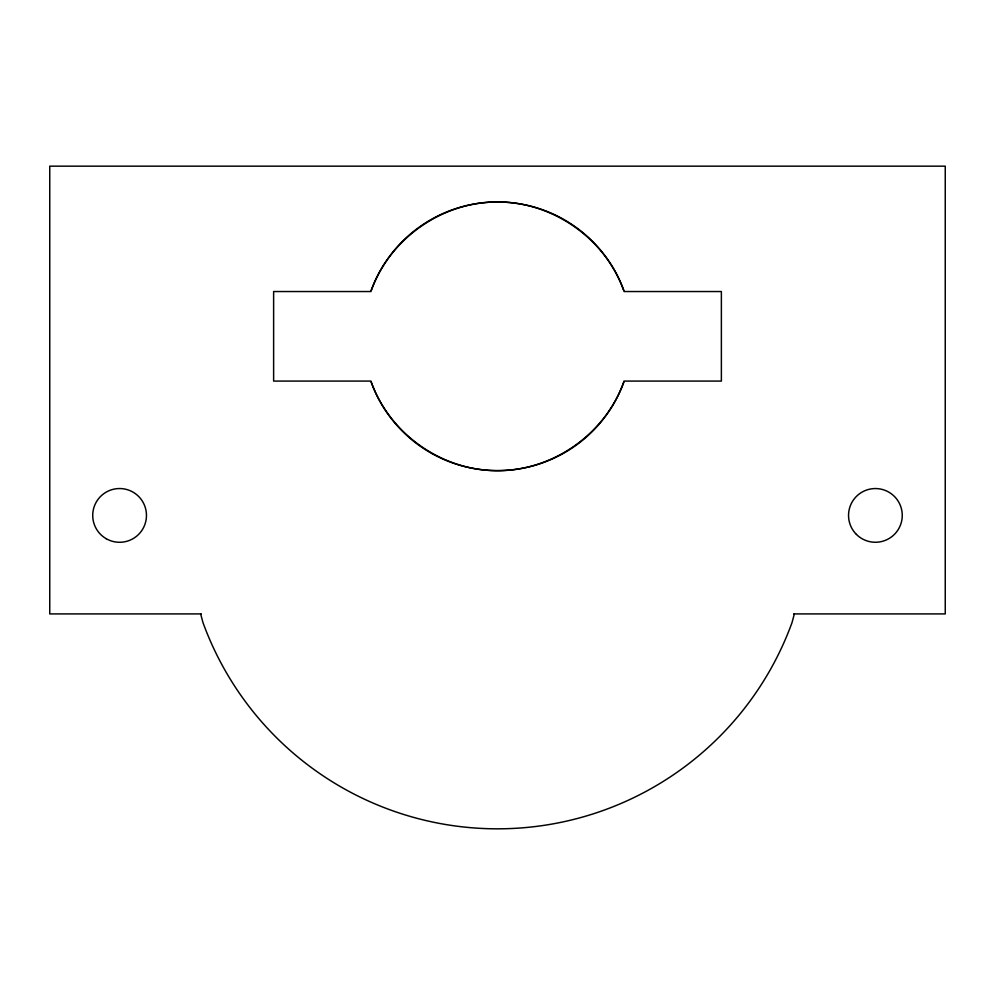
<?xml version="1.0" encoding="UTF-8"?>
<svg xmlns="http://www.w3.org/2000/svg" width="995" height="995" viewBox="0 0 995 995"><rect width="100%" height="100%" fill="white"/><g stroke="black" fill="none" stroke-linecap="round" stroke-linejoin="round"><path stroke-width="1.49" d="M371.272 290.366L370.961 291.535L273.625 291.535L273.625 381.085L370.961 381.085L371.272 382.254C389.965 434.193 442.302 470.846 497.5 470.635C552.698 470.846 605.035 434.193 623.728 382.254L624.039 381.085L721.375 381.085L721.375 291.535L624.039 291.535L623.728 290.366C605.035 238.427 552.698 201.774 497.5 201.985C442.302 201.774 389.965 238.427 371.272 290.366A134.325 134.325 0 0 1 623.728 290.366M794.358 613.915L792.02 622.609A313.425 313.425 0 0 1 202.98 622.609L200.642 613.915M201.338 613.915L49.75 613.915L49.75 166.165L945.25 166.165L945.25 613.915L793.662 613.915M623.728 382.254A134.325 134.325 0 0 1 371.272 382.254M106.166 538.681A26.865 26.865 0 0 0 146.464 515.41A26.865 26.865 0 0 0 106.166 492.139A26.865 26.865 0 0 0 106.166 538.681M856.409 534.402A26.865 26.865 0 0 0 901.346 522.363A26.865 26.865 0 0 0 868.448 489.465A26.865 26.865 0 0 0 856.409 534.402"/></g></svg>
